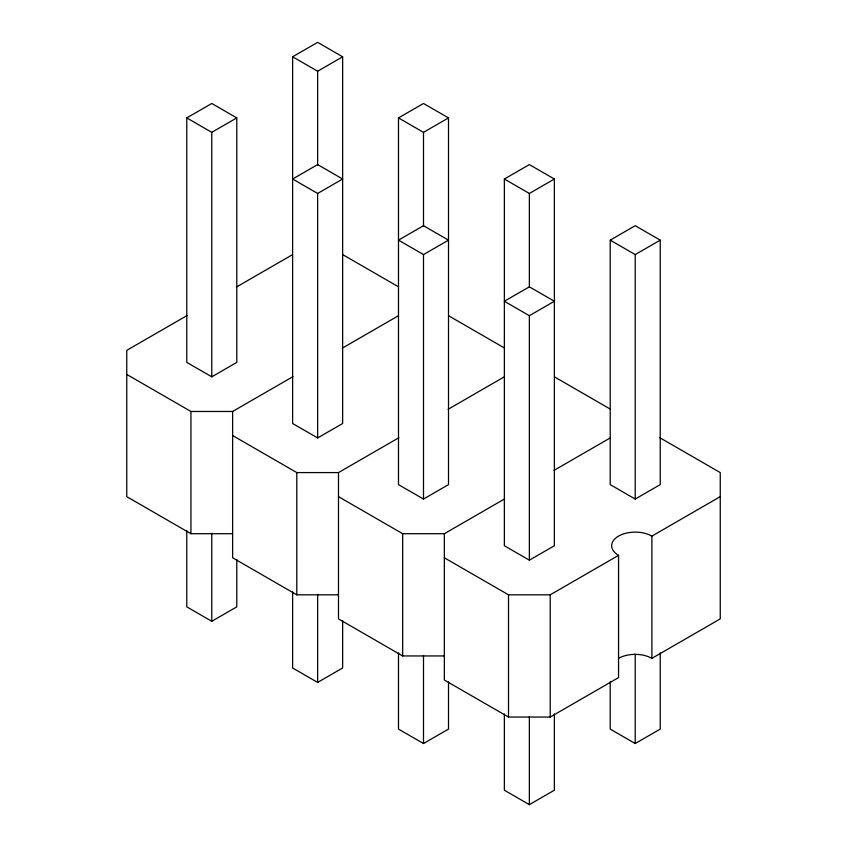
<?xml version="1.0" encoding="UTF-8"?>
<svg xmlns="http://www.w3.org/2000/svg" width="847" height="847" viewBox="0 0 847 847"><rect width="100%" height="100%" fill="white"/><g stroke="black" fill="none" stroke-linecap="round" stroke-linejoin="round"><path stroke-width="1.27" d="M186.774 117.902L211.782 103.472L236.789 117.902L236.789 362.378L211.782 376.82L186.774 362.378L186.774 117.902L211.782 132.344L236.789 117.902M292.628 56.791L317.636 42.35L342.643 56.791L342.643 423.5L317.636 437.941L292.628 423.5L292.628 56.791L317.636 71.222L342.643 56.791M398.492 117.902L423.5 103.472L448.508 117.902L448.508 484.622L423.5 499.052L398.492 484.622L398.492 117.902L423.5 132.344L448.508 117.902M317.636 193.465L342.643 179.024L317.636 164.583L292.628 179.024L317.636 193.465L317.636 437.941M187.134 315.497L126.754 350.351L126.754 496.649L190.935 533.705L232.618 533.705M236.419 287.038L292.247 254.809M504.357 179.024L529.364 164.583L554.372 179.024L554.372 545.733L529.364 560.174L504.357 545.733L504.357 179.024L529.364 193.465L554.372 179.024M423.5 254.576L448.508 240.146L423.5 225.704L398.492 240.146L423.5 254.576L423.5 499.052M126.754 374.416L190.935 411.473L232.618 411.473L292.998 376.608M342.283 348.149L398.101 315.92M610.211 240.146L635.218 225.704L660.226 240.146L660.226 484.622L635.218 499.052L610.211 484.622L610.211 240.146L635.218 254.576L660.226 240.146M529.364 315.698L554.372 301.257L529.364 286.826L504.357 301.257L529.364 315.698L529.364 560.174M232.618 435.527L296.799 472.584L338.482 472.584L398.852 437.73M448.148 409.27L503.965 377.042M186.774 530.624L186.774 606.854L211.782 621.296L236.789 606.854L236.789 559.539M338.482 496.649L402.664 533.705L444.336 533.705L504.717 498.851M554.002 470.392L609.829 438.164M292.628 591.746L292.628 667.976L317.636 682.417L342.643 667.976L342.643 620.66M444.336 557.771L508.518 594.827L550.201 594.827L618.554 555.357A23.578 13.616 0 0 1 618.554 536.109A23.578 13.616 0 0 1 651.894 536.109L720.246 496.649M398.492 652.857L398.492 729.098L423.5 743.528L448.508 729.098L448.508 681.771M444.336 533.705L444.336 680.003L508.518 717.06L550.201 717.06L618.554 677.6L618.554 555.357M618.554 658.352A23.578 13.616 0 0 1 651.894 658.352L720.246 618.892L720.246 472.584L659.495 437.518M504.357 713.979L504.357 790.209L529.364 804.65L554.372 790.209L554.372 713.979M610.211 681.771L610.211 729.098L635.218 743.528L660.226 729.098L660.226 652.857M232.618 411.473L232.618 557.771L296.799 594.827L338.482 594.827M338.482 472.584L338.482 618.892L402.664 655.949L444.336 655.949M343.067 254.82L398.079 286.582M448.921 315.942L503.933 347.704M554.785 377.063L609.798 408.826M651.894 536.109L651.894 658.352M635.218 254.576L635.218 499.052M635.218 654.149L635.218 743.528M550.201 594.827L550.201 717.06M529.364 193.465L529.364 287.292M529.364 716.583L529.364 804.65M508.518 594.827L508.518 717.06M423.5 132.344L423.5 226.17M423.5 655.472L423.5 743.528M402.664 533.705L402.664 655.949M317.636 71.222L317.636 165.049M317.636 594.35L317.636 682.417M296.799 472.584L296.799 594.827M211.782 132.344L211.782 376.82M211.782 533.229L211.782 621.296M190.935 411.473L190.935 533.705"/></g></svg>
